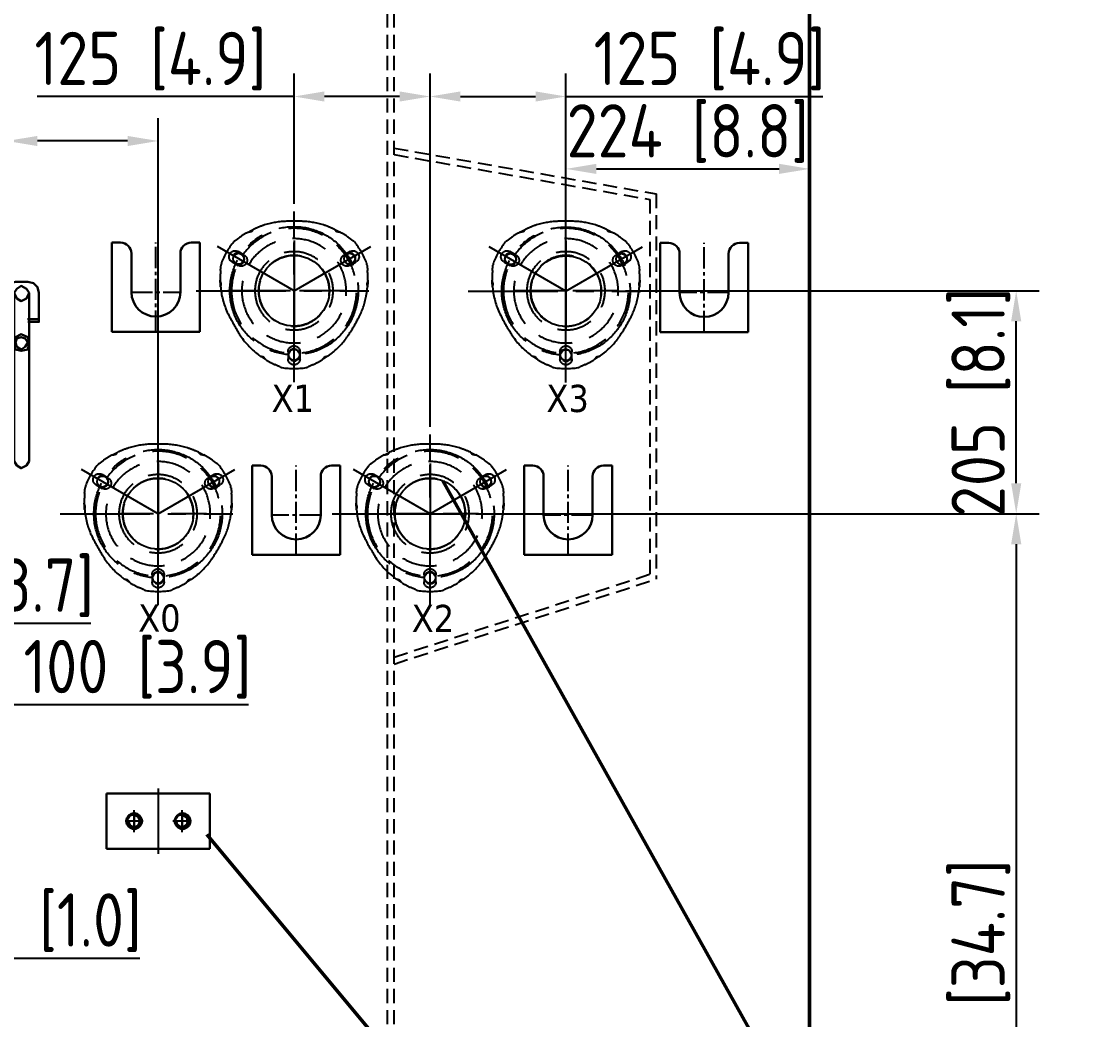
# Model space of a CAD drawing. Header units: millimetres. Extents: x 226184 to 236274, y -181921 to -175474.
# Drawn here: x 228680 to 229668, y -177647 to -176729 of the extents above; entities that cross this region are included whole.
import ezdxf

# ---------------------------------------------------------------- set-up
doc = ezdxf.new("R2010")
doc.units = ezdxf.units.MM
doc.header["$LTSCALE"] = 13
for name, pattern in [('CENTER2', [1.125, 0.75, -0.125, 0.125, -0.125]), ('CENTERX2', [101.6, 63.5, -12.7, 12.7, -12.7]), ('DASHED', [0.75, 0.5, -0.25]), ('HIDDEN', [9.525, 6.35, -3.175])]:
    doc.linetypes.add(name, pattern=pattern)
for name, color, linetype in [('1', 4, 'Continuous'), ('2', 3, 'Continuous'), ('2细线层', 4, 'Continuous'), ('4', 2, 'HIDDEN'), ('4虚线层', 6, 'DASHED'), ('中心线', 1, 'CENTER2'), ('粗实线', 4, 'Continuous')]:
    doc.layers.add(name, color=color, linetype=linetype)
doc.layers.add('2细实线', color=3, linetype='Continuous', lineweight=20)
doc.layers.add('标注、文本', color=3, linetype='Continuous', lineweight=25)
doc.styles.get("Standard").update_dxf_attribs({"font": 'gbenor.shx', "bigfont": 'gbcbig.shx'})
doc.styles.add('Tahoma$001', font='tahoma.ttf', dxfattribs={"height": 2.159784})
doc.dimstyles.new('英寸 1-10', dxfattribs={"dimscale": 14, "dimtxt": 3.5, "dimasz": 2, "dimexe": 1.5, "dimexo": 0.5, "dimgap": 0.5, "dimtad": 1, "dimtoh": 1, "dimdec": 1, "dimdsep": 46, "dimtxsty": 'Standard', "dimcen": 2.5, "dimclrd": 3, "dimclre": 3, "dimclrt": 3, "dimadec": 0, "dimazin": 2, "dimtfac": 1, "dimtdec": 1, "dimtmove": 0, "dimatfit": 2, "dimfxl": 1, "dimarcsym": 0})

# ---------------------------------------------------------------- blocks, each defined once
blk = doc.blocks.new('*D49')
at = {"layer": '2细实线', "color": 3, "linetype": 'ByBlock', "lineweight": -2}
for p, q in [((228666.77, -177247.02), (228666.77, -176818.19)), ((228805.77, -177224.98), (228805.77, -176818.19)), ((228666.77, -176839.19), (228434.75, -176839.19)), ((228777.77, -176839.19), (228694.77, -176839.19))]:
    blk.add_line(p, q, dxfattribs=at)
at = {"layer": '2细实线', "color": 3, "linetype": 'ByBlock'}
for points in [[(228694.77, -176834.53), (228694.77, -176843.86), (228666.77, -176839.19)], [(228777.77, -176834.53), (228777.77, -176843.86), (228805.77, -176839.19)]]:
    blk.add_solid(points, dxfattribs=at)
at = {"layer": 'Defpoints', "color": 0, "linetype": 'ByBlock'}
for p in [(228805.77, -176839.19), (228805.77, -177231.98), (228666.77, -177254.02)]:
    blk.add_point(p, dxfattribs=at)
at = {"layer": '2细实线', "color": 3, "linetype": 'ByBlock', "insert": (228536.76, -176806.68), "char_height": 49, "attachment_point": 5}
blk.add_mtext('139 [5.5]', dxfattribs=at)
blk = doc.blocks.new('*D50')
at = {"layer": '2细实线', "color": 3, "linetype": 'ByBlock', "lineweight": -2}
for p, q in [((228930.77, -176897.07), (228930.77, -176777.28)), ((229055.77, -177102.07), (229055.77, -176777.28)), ((228930.77, -176798.28), (228694.67, -176798.28)), ((229027.77, -176798.28), (228958.77, -176798.28))]:
    blk.add_line(p, q, dxfattribs=at)
at = {"layer": '2细实线', "color": 3, "linetype": 'ByBlock'}
for points in [[(228958.77, -176793.61), (228958.77, -176802.95), (228930.77, -176798.28)], [(229027.77, -176793.61), (229027.77, -176802.95), (229055.77, -176798.28)]]:
    blk.add_solid(points, dxfattribs=at)
at = {"layer": 'Defpoints', "color": 0, "linetype": 'ByBlock'}
for p in [(228930.77, -176798.28), (228930.77, -176904.07), (229055.77, -177109.07)]:
    blk.add_point(p, dxfattribs=at)
at = {"layer": '2细实线', "color": 3, "linetype": 'ByBlock', "insert": (228798.72, -176765.76), "char_height": 49, "attachment_point": 5}
blk.add_mtext('125 [4.9]', dxfattribs=at)
blk = doc.blocks.new('*D51')
at = {"layer": '2细实线', "color": 3, "linetype": 'ByBlock', "lineweight": -2}
for p, q in [((229055.77, -177099.44), (229055.77, -176777.28)), ((229180.77, -177024.98), (229180.77, -176777.28)), ((229083.77, -176798.28), (229152.77, -176798.28)), ((229180.77, -176798.28), (229416.87, -176798.28))]:
    blk.add_line(p, q, dxfattribs=at)
at = {"layer": '2细实线', "color": 3, "linetype": 'ByBlock'}
for points in [[(229083.77, -176793.61), (229083.77, -176802.95), (229055.77, -176798.28)], [(229152.77, -176793.61), (229152.77, -176802.95), (229180.77, -176798.28)]]:
    blk.add_solid(points, dxfattribs=at)
at = {"layer": 'Defpoints', "color": 0, "linetype": 'ByBlock'}
for p in [(229180.77, -176798.28), (229180.77, -177031.98), (229055.77, -177106.44)]:
    blk.add_point(p, dxfattribs=at)
at = {"layer": '2细实线', "color": 3, "linetype": 'ByBlock', "insert": (229312.82, -176765.76), "char_height": 49, "attachment_point": 5}
blk.add_mtext('125 [4.9]', dxfattribs=at)
blk = doc.blocks.new('*D55')
at = {"layer": '2细实线', "color": 3, "linetype": 'ByBlock', "lineweight": -2}
for p, q in [((228530.77, -177184.07), (228530.77, -177303.63)), ((228435.78, -177322.07), (228435.78, -177261.63)), ((228463.78, -177282.63), (228502.77, -177282.63)), ((228530.77, -177282.63), (228743.92, -177282.63))]:
    blk.add_line(p, q, dxfattribs=at)
at = {"layer": '2细实线', "color": 3, "linetype": 'ByBlock'}
for points in [[(228463.78, -177277.97), (228463.78, -177287.3), (228435.78, -177282.63)], [(228502.77, -177277.97), (228502.77, -177287.3), (228530.77, -177282.63)]]:
    blk.add_solid(points, dxfattribs=at)
at = {"layer": 'Defpoints', "color": 0, "linetype": 'ByBlock'}
for p in [(228530.77, -177177.07), (228530.77, -177282.63), (228435.78, -177329.07)]:
    blk.add_point(p, dxfattribs=at)
at = {"layer": '2细实线', "color": 3, "linetype": 'ByBlock', "insert": (228651.34, -177250.12), "char_height": 49, "attachment_point": 5}
blk.add_mtext('95 [3.7]', dxfattribs=at)
blk = doc.blocks.new('A$C3970166B')
at = {"layer": '标注、文本', "color": 4, "lineweight": 30}
for points in [[(20.32, 13.55), (18.63, 16.93), (16.09, 19.47), (12.7, 20.32), (9.31, 19.47), (6.77, 16.93), (5.08, 13.55), (6.77, 9.31), (9.31, 6.77), (12.7, 5.93), (16.09, 6.77), (18.63, 9.31)], [(19.47, 16.93), (12.7, 20.32), (5.93, 16.93), (5.93, 9.31), (12.7, 5.93), (19.47, 9.31)]]:
    blk.add_lwpolyline(points, close=True, dxfattribs=at)
for major_axis, ratio in [((0, 13.12), 0.967742), ((-11.01, 0), 0.961538)]:
    blk.add_ellipse((12.7, 13.12), major_axis=major_axis, ratio=ratio, start_param=0, end_param=6.283185, dxfattribs=at)
blk = doc.blocks.new('A$C33D96195')
at = {"layer": '标注、文本', "color": 4, "lineweight": 30}
for points in [[(54.61, 171.45), (49.53, 170.18), (45.72, 166.37), (43.18, 161.29)], [(54.61, 171.45), (66.04, 171.45)], [(76.2, 161.29), (74.93, 166.37), (71.12, 170.18), (66.04, 171.45)], [(53.34, 137.16), (43.18, 137.16), (43.18, 161.29)], [(67.31, 6.35), (67.31, 161.29), (64.77, 165.1), (59.69, 167.64), (55.88, 165.1), (53.34, 161.29), (55.88, 156.21), (59.69, 153.67), (64.77, 156.21), (67.31, 161.29)], [(53.34, 161.29), (53.34, 6.35)], [(76.2, 161.29), (76.2, 137.16), (66.04, 137.16), (76.2, 137.16), (76.2, 134.62), (66.04, 134.62)], [(53.34, 6.35), (55.88, 2.54), (59.69, 0), (64.77, 2.54), (67.31, 6.35)]]:
    blk.add_lwpolyline(points, dxfattribs=at)
for points in [[(30.48, 150.83), (27.94, 155.91), (24.13, 159.72), (19.05, 160.99), (13.97, 159.72), (10.16, 155.91), (7.62, 150.83), (10.16, 144.48), (13.97, 140.67), (19.05, 139.4), (24.13, 140.67), (27.94, 144.48)], [(29.21, 155.91), (19.05, 160.99), (8.89, 155.91), (8.89, 144.48), (19.05, 139.4), (29.21, 144.48)], [(67.31, 115.57), (66.04, 120.65), (59.69, 123.19), (54.61, 120.65), (52.07, 115.57), (54.61, 109.22), (59.69, 107.95), (66.04, 109.22)], [(66.04, 115.57), (63.5, 119.38), (59.69, 120.65), (55.88, 119.38), (54.61, 115.57), (55.88, 111.76), (59.69, 109.22), (63.5, 111.76)]]:
    blk.add_lwpolyline(points, close=True, dxfattribs=at)
for major_axis, ratio in [((0, 19.69), 0.967742), ((-16.51, 0), 0.961538)]:
    blk.add_ellipse((19.05, 150.2), major_axis=major_axis, ratio=ratio, start_param=0, end_param=6.283185, dxfattribs=at)
at = {"layer": '标注、文本', "xscale": 1.5, "yscale": 1.5, "zscale": 1.5}
blk.add_blockref('A$C3970166B', (0, 130.51), dxfattribs=at)
blk = doc.blocks.new('*D38')
at = {"layer": '2细实线', "color": 3, "linetype": 'ByBlock', "lineweight": -2}
for p, q in [((228556.77, -177522.84), (228556.77, -177336.55)), ((228656.77, -177350.55), (228656.77, -177336.55)), ((228584.77, -177357.55), (228628.77, -177357.55)), ((228656.77, -177357.55), (228888.79, -177357.55))]:
    blk.add_line(p, q, dxfattribs=at)
at = {"layer": '2细实线', "color": 3, "linetype": 'ByBlock'}
for points in [[(228584.77, -177352.88), (228584.77, -177362.21), (228556.77, -177357.55)], [(228628.77, -177352.88), (228628.77, -177362.21), (228656.77, -177357.55)]]:
    blk.add_solid(points, dxfattribs=at)
at = {"layer": 'Defpoints', "color": 0, "linetype": 'ByBlock'}
for p in [(228656.77, -177357.55), (228656.77, -177357.55), (228556.77, -177529.84)]:
    blk.add_point(p, dxfattribs=at)
at = {"layer": '2细实线', "color": 3, "linetype": 'ByBlock', "insert": (228786.78, -177325.03), "char_height": 49, "attachment_point": 5}
blk.add_mtext('100 [3.9]', dxfattribs=at)
blk = doc.blocks.new('*D58')
at = {"layer": '2细实线', "color": 3, "linetype": 'ByBlock', "lineweight": -2}
for p, q in [((229180.77, -176982.85), (229180.77, -176843.85)), ((229404.73, -176982.85), (229404.73, -176843.85)), ((229208.77, -176864.85), (229376.73, -176864.85))]:
    blk.add_line(p, q, dxfattribs=at)
at = {"layer": '2细实线', "color": 3, "linetype": 'ByBlock'}
for points in [[(229208.77, -176860.18), (229208.77, -176869.51), (229180.77, -176864.85)], [(229376.73, -176860.18), (229376.73, -176869.51), (229404.73, -176864.85)]]:
    blk.add_solid(points, dxfattribs=at)
at = {"layer": 'Defpoints', "color": 0, "linetype": 'ByBlock'}
for p in [(229404.73, -176864.85), (229180.77, -176989.85), (229404.73, -176989.85)]:
    blk.add_point(p, dxfattribs=at)
at = {"layer": '2细实线', "color": 3, "linetype": 'ByBlock', "insert": (229292.75, -176832.32), "char_height": 49, "attachment_point": 5}
blk.add_mtext('224 [8.8]', dxfattribs=at)
blk = doc.blocks.new('*D59')
at = {"layer": '2细实线', "color": 3, "linetype": 'ByBlock', "lineweight": -2}
for p, q in [((229099.18, -177181.98), (229615.74, -177181.98)), ((229594.74, -177209.98), (229594.74, -178034.98)), ((229411.73, -178062.98), (229615.74, -178062.98))]:
    blk.add_line(p, q, dxfattribs=at)
at = {"layer": '2细实线', "color": 3, "linetype": 'ByBlock'}
for points in [[(229590.07, -177209.98), (229599.41, -177209.98), (229594.74, -177181.98)], [(229590.07, -178034.98), (229599.41, -178034.98), (229594.74, -178062.98)]]:
    blk.add_solid(points, dxfattribs=at)
at = {"layer": 'Defpoints', "color": 0, "linetype": 'ByBlock'}
for p in [(229092.18, -177181.98), (229404.73, -178062.98), (229594.74, -178062.98)]:
    blk.add_point(p, dxfattribs=at)
at = {"layer": '2细实线', "color": 3, "linetype": 'ByBlock', "insert": (229562.22, -177622.48), "char_height": 49, "attachment_point": 5, "rotation": 90}
blk.add_mtext('881 [34.7]', dxfattribs=at)
blk = doc.blocks.new('*D60')
at = {"layer": '2细实线', "color": 3, "linetype": 'ByBlock', "lineweight": -2}
for p, q in [((229235.52, -176976.98), (229615.74, -176976.98)), ((229594.74, -177153.98), (229594.74, -177004.98)), ((229228.31, -177181.98), (229615.74, -177181.98))]:
    blk.add_line(p, q, dxfattribs=at)
at = {"layer": '2细实线', "color": 3, "linetype": 'ByBlock'}
for points in [[(229590.07, -177004.98), (229599.41, -177004.98), (229594.74, -176976.98)], [(229590.07, -177153.98), (229599.41, -177153.98), (229594.74, -177181.98)]]:
    blk.add_solid(points, dxfattribs=at)
at = {"layer": 'Defpoints', "color": 0, "linetype": 'ByBlock'}
for p in [(229228.52, -176976.98), (229594.74, -176976.98), (229221.31, -177181.98)]:
    blk.add_point(p, dxfattribs=at)
at = {"layer": '2细实线', "color": 3, "linetype": 'ByBlock', "insert": (229562.22, -177079.48), "char_height": 49, "attachment_point": 5, "rotation": 90}
blk.add_mtext('205 [8.1]', dxfattribs=at)
blk = doc.blocks.new('*D41')
at = {"layer": '2细实线', "color": 3, "linetype": 'ByBlock', "lineweight": -2}
for p, q in [((228530.77, -177504.02), (228530.77, -177611.59)), ((228556.77, -177511.53), (228556.77, -177611.59)), ((228502.77, -177590.59), (228474.77, -177590.59)), ((228530.77, -177590.59), (228556.77, -177590.59)), ((228584.77, -177590.59), (228789.1, -177590.59))]:
    blk.add_line(p, q, dxfattribs=at)
at = {"layer": '2细实线', "color": 3, "linetype": 'ByBlock'}
for points in [[(228502.77, -177585.93), (228502.77, -177595.26), (228530.77, -177590.59)], [(228584.77, -177585.93), (228584.77, -177595.26), (228556.77, -177590.59)]]:
    blk.add_solid(points, dxfattribs=at)
at = {"layer": 'Defpoints', "color": 0, "linetype": 'ByBlock'}
for p in [(228530.77, -177497.02), (228556.77, -177504.53), (228556.77, -177590.59)]:
    blk.add_point(p, dxfattribs=at)
at = {"layer": '2细实线', "color": 3, "linetype": 'ByBlock', "insert": (228700.93, -177558.07), "char_height": 49, "attachment_point": 5}
blk.add_mtext('26 [1.0]', dxfattribs=at)
blk = doc.blocks.new('*D42')
at = {"layer": '2细实线', "color": 3, "linetype": 'ByBlock', "lineweight": -2}
for p, q in [((228530.77, -177310.63), (228530.77, -177611.59)), ((228556.77, -177504.02), (228556.77, -177611.59)), ((228502.77, -177590.59), (228474.77, -177590.59)), ((228530.77, -177590.59), (228556.77, -177590.59)), ((228584.77, -177590.59), (228789.1, -177590.59))]:
    blk.add_line(p, q, dxfattribs=at)
at = {"layer": '2细实线', "color": 3, "linetype": 'ByBlock'}
for points in [[(228502.77, -177585.93), (228502.77, -177595.26), (228530.77, -177590.59)], [(228584.77, -177585.93), (228584.77, -177595.26), (228556.77, -177590.59)]]:
    blk.add_solid(points, dxfattribs=at)
at = {"layer": 'Defpoints', "color": 0, "linetype": 'ByBlock'}
for p in [(228530.77, -177303.63), (228556.77, -177497.02), (228556.77, -177590.59)]:
    blk.add_point(p, dxfattribs=at)
at = {"layer": '2细实线', "color": 3, "linetype": 'ByBlock', "insert": (228700.93, -177558.07), "char_height": 49, "attachment_point": 5}
blk.add_mtext('26 [1.0]', dxfattribs=at)
blk = doc.blocks.new('A$C712F3155')
at = {"layer": '1', "color": 1, "linetype": 'CENTERX2', "lineweight": -3, "ltscale": 0.1}
for p, q in [((90, 0), (90, 156.99)), ((90, 130.33), (90, 35.46)), ((90, 84.09), (19.54, 124.77)), ((90, 84.09), (160.46, 124.77)), ((0, 84.09), (158.71, 84.09))]:
    blk.add_line(p, q, dxfattribs=at)
blk.add_circle((90, 84.09), 59, dxfattribs=at)
at = {"layer": '2细线层'}
for centre in [(38.9, 113.59), (141.1, 113.59), (90, 25.09)]:
    blk.add_circle(centre, 5, dxfattribs=at)
at = {"layer": '标注、文本'}
for centre in [(38.9, 113.59), (141.1, 113.59), (90, 25.09)]:
    blk.add_arc(centre, 5.5, 242.67153, 150.00001, dxfattribs=at)
at = {"layer": '粗实线'}
blk.add_circle((90, 84.09), 32.5, dxfattribs=at)
blk = doc.blocks.new('A$C03F92070')
at = {"layer": '4虚线层', "ltscale": 5}
for p, q in [((67.85, 40.24), (67.85, 116.01)), ((16.36, 107.57), (21.99, 104.32)), ((113.71, 104.32), (119.34, 107.57)), ((16.49, 94.79), (10.86, 98.04)), ((124.84, 98.04), (119.21, 94.79)), ((23.33, 71.49), (112.37, 71.49)), ((62.35, 8.86), (62.35, 15.36)), ((73.35, 15.36), (73.35, 8.86))]:
    blk.add_line(p, q, dxfattribs=at)
for radius in [57.5, 48, 36, 32.5]:
    blk.add_circle((67.85, 71.49), radius, dxfattribs=at)
at = {"layer": '4虚线层', "ltscale": 5, "extrusion": (0, 0, -1)}
for centre, radius, start, end in [((-68.85, 46.49), 90, 64.92451, 71.02185), ((-62.34, 65.41), 70, 71.02185, 87.94531), ((-67.85, -88.03), 223.54, 87.94531, 92.05469), ((-73.35, 65.41), 70, 92.05469, 108.97815), ((-66.85, 46.49), 90, 108.97815, 115.07549), ((-68.85, 46.49), 90, 55.4521, 61.38179), ((-66.85, 46.49), 90, 118.61821, 124.5479), ((-67.85, 71.49), 71.5, 20.96454, 39.03546), ((-68.85, 46.49), 90, 51.08313, 52.23427), ((-66.85, 46.49), 90, 127.76573, 128.91687), ((-67.85, 71.49), 71.5, 140.96454, 159.03546), ((-90, 83.12), 90, 358.61821, 4.5479), ((-90, 83.12), 90, 7.76573, 8.91687), ((-45.7, 83.12), 90, 171.08313, 172.23427), ((-45.7, 83.12), 90, 175.4521, 181.38179), ((-90, 83.12), 90, 349.46719, 355.07549), ((-65.57, 80.82), 70, 186.60228, 207.21776), ((-45.7, 83.12), 90, 184.92451, 186.60228), ((-70.33, 79.46), 70, 331.9245, 349.46719), ((-205.81, 151.73), 223.54, 327.65027, 331.9245), ((70.97, 151.05), 223.54, 207.21776, 212.35682), ((-76.09, 69.57), 70, 310.17076, 327.65027), ((-58.73, 68.87), 70, 212.35682, 233.02623), ((-89, 84.85), 90, 304.92451, 310.17076), ((-46.7, 84.85), 90, 233.02623, 235.07549), ((-89, 84.85), 90, 295.4521, 301.38179), ((-89, 84.85), 90, 291.08313, 292.23427), ((-67.85, 71.49), 71.5, 260.96454, 279.03546), ((-46.7, 84.85), 90, 247.76573, 248.91687), ((-46.7, 84.85), 90, 238.61821, 244.5479)]:
    blk.add_arc(centre, radius, start, end, dxfattribs=at)
at = {"layer": '4虚线层', "ltscale": 5}
for centre, start, end in [((13.61, 102.81), 60, 240), ((19.24, 99.56), 240, 60), ((116.46, 99.56), 120, 300), ((122.09, 102.81), 300, 120), ((67.85, 15.36), 0, 180), ((67.85, 8.86), 180, 0)]:
    blk.add_arc(centre, 5.5, start, end, dxfattribs=at)
for points, knots in [([(15.74, 119.15), (15.69, 119.12), (15.59, 119.05), (15.45, 118.94), (15.32, 118.84), (15.18, 118.74), (15.05, 118.65), (14.92, 118.55), (14.8, 118.45), (14.67, 118.36), (14.59, 118.3), (14.55, 118.27)], [0, 0, 0, 0, 0.114473, 0.22719, 0.338528, 0.448878, 0.558641, 0.668227, 0.778044, 0.888502, 1, 1, 1, 1]), ([(17.82, 120.63), (17.81, 120.62), (17.74, 120.57), (17.58, 120.46), (17.28, 120.26), (16.94, 120.02), (16.6, 119.78), (16.29, 119.55), (16.01, 119.35), (15.83, 119.22), (15.74, 119.15)], [0, 0, 0, 0, 0.026865, 0.187364, 0.351072, 0.511786, 0.674931, 0.783277, 0.891149, 1, 1, 1, 1]), ([(30.89, 128.1), (30.89, 128.1), (30.88, 128.1), (30.83, 128.07), (30.76, 128.04), (30.57, 127.95), (30.45, 127.89), (30.18, 127.77), (30.03, 127.69), (29.7, 127.53), (29.52, 127.45), (29.16, 127.27), (28.96, 127.17), (28.58, 126.98), (28.39, 126.89), (27.99, 126.69), (27.8, 126.59), (27.42, 126.39), (27.24, 126.3), (26.87, 126.11), (26.7, 126.02), (26.39, 125.85), (26.24, 125.77), (25.98, 125.63), (25.87, 125.57), (25.69, 125.47), (25.63, 125.44), (25.58, 125.41), (25.57, 125.4), (25.57, 125.4), (25.57, 125.4), (25.57, 125.4)], [0, 0, 0, 0, 0.043819, 0.043819, 0.119878, 0.119878, 0.195937, 0.195937, 0.271996, 0.271996, 0.348055, 0.348055, 0.424114, 0.424114, 0.500173, 0.500173, 0.576231, 0.576231, 0.65229, 0.65229, 0.728349, 0.728349, 0.804408, 0.804408, 0.880467, 0.880467, 0.956526, 0.956526, 0.994556, 0.994556, 1, 1, 1, 1]), ([(30.71, 128.01), (30.65, 127.99), (30.59, 127.94), (30.48, 127.84), (30.42, 127.77), (30.3, 127.62), (30.24, 127.54), (30.11, 127.35), (30.04, 127.25), (29.89, 127.05), (29.81, 126.95), (29.62, 126.74), (29.51, 126.65), (29.29, 126.47), (29.16, 126.4), (28.9, 126.26), (28.77, 126.2), (28.36, 126.06), (28.08, 125.99), (27.53, 125.87), (27.26, 125.83), (26.87, 125.76), (26.75, 125.74), (26.5, 125.7), (26.38, 125.67), (26.05, 125.61), (25.85, 125.56), (25.74, 125.5)], [0, 0, 0, 0, 0.0625, 0.0625, 0.125, 0.125, 0.1875, 0.1875, 0.25, 0.25, 0.3125, 0.3125, 0.375, 0.375, 0.4375, 0.4375, 0.5, 0.5, 0.625, 0.625, 0.75, 0.75, 0.8125, 0.8125, 0.875, 0.875, 1, 1, 1, 1]), ([(110.13, 125.4), (110.13, 125.4), (110.13, 125.4), (110.13, 125.4), (110.12, 125.41), (110.07, 125.44), (110.01, 125.47), (109.83, 125.57), (109.72, 125.63), (109.46, 125.77), (109.31, 125.85), (108.99, 126.02), (108.81, 126.11), (108.45, 126.3), (108.26, 126.4), (107.88, 126.6), (107.68, 126.7), (107.29, 126.9), (107.1, 127), (106.72, 127.18), (106.53, 127.28), (106.16, 127.46), (105.99, 127.54), (105.66, 127.7), (105.51, 127.77), (105.24, 127.9), (105.12, 127.95), (104.94, 128.04), (104.87, 128.07), (104.82, 128.09), (104.81, 128.1), (104.8, 128.1), (104.8, 128.1), (104.8, 128.1)], [0, 0, 0, 0, 0.005743, 0.005743, 0.043766, 0.043766, 0.119813, 0.119813, 0.195859, 0.195859, 0.271906, 0.271906, 0.347952, 0.347952, 0.423999, 0.423999, 0.500046, 0.500046, 0.576092, 0.576092, 0.652139, 0.652139, 0.728185, 0.728185, 0.804232, 0.804232, 0.880279, 0.880279, 0.956325, 0.956325, 0.994349, 0.994349, 1, 1, 1, 1]), ([(109.96, 125.5), (109.9, 125.53), (109.83, 125.55), (109.65, 125.6), (109.54, 125.63), (109.21, 125.7), (108.96, 125.74), (108.44, 125.83), (108.17, 125.87), (107.63, 125.99), (107.34, 126.06), (106.94, 126.2), (106.8, 126.26), (106.54, 126.39), (106.42, 126.47), (106.19, 126.64), (106.08, 126.74), (105.9, 126.94), (105.81, 127.05), (105.66, 127.25), (105.59, 127.35), (105.46, 127.53), (105.39, 127.62), (105.28, 127.77), (105.22, 127.84), (105.11, 127.94), (105.05, 127.99), (104.99, 128.01)], [0, 0, 0, 0, 0.0625, 0.0625, 0.125, 0.125, 0.25, 0.25, 0.375, 0.375, 0.5, 0.5, 0.5625, 0.5625, 0.625, 0.625, 0.6875, 0.6875, 0.75, 0.75, 0.8125, 0.8125, 0.875, 0.875, 0.9375, 0.9375, 1, 1, 1, 1]), ([(119.96, 119.15), (119.92, 119.19), (119.82, 119.25), (119.69, 119.35), (119.55, 119.45), (119.41, 119.55), (119.28, 119.65), (119.06, 119.81), (118.76, 120.02), (118.42, 120.26), (118.12, 120.46), (117.96, 120.57), (117.89, 120.62), (117.88, 120.63)], [0, 0, 0, 0, 0.05466, 0.108896, 0.162888, 0.216817, 0.270864, 0.325211, 0.488741, 0.649833, 0.813717, 0.974388, 1, 1, 1, 1]), ([(121.15, 118.27), (121.11, 118.3), (121.03, 118.36), (120.9, 118.45), (120.78, 118.55), (120.65, 118.65), (120.52, 118.74), (120.38, 118.84), (120.25, 118.94), (120.1, 119.05), (120.01, 119.12), (119.96, 119.15)], [0, 0, 0, 0, 0.111498, 0.221956, 0.331773, 0.441359, 0.551122, 0.661472, 0.77281, 0.885527, 1, 1, 1, 1]), ([(13.95, 117.81), (13.92, 117.79), (13.88, 117.76), (13.82, 117.71), (13.77, 117.67), (13.74, 117.65), (13.73, 117.64)], [0, 0, 0, 0, 0.272943, 0.542517, 0.809704, 1, 1, 1, 1]), ([(14.22, 118.02), (14.2, 118), (14.15, 117.96), (14.08, 117.91), (14.01, 117.86), (13.97, 117.82), (13.95, 117.81)], [0, 0, 0, 0, 0.251777, 0.501943, 0.751136, 1, 1, 1, 1]), ([(14.55, 118.27), (14.52, 118.25), (14.46, 118.2), (14.38, 118.14), (14.3, 118.08), (14.25, 118.04), (14.22, 118.02)], [0, 0, 0, 0, 0.251749, 0.501948, 0.751171, 1, 1, 1, 1]), ([(121.48, 118.02), (121.45, 118.04), (121.4, 118.08), (121.32, 118.14), (121.23, 118.2), (121.18, 118.25), (121.15, 118.27)], [0, 0, 0, 0, 0.248829, 0.498052, 0.748251, 1, 1, 1, 1]), ([(121.75, 117.81), (121.73, 117.82), (121.69, 117.86), (121.62, 117.91), (121.55, 117.96), (121.5, 118), (121.48, 118.02)], [0, 0, 0, 0, 0.248864, 0.498057, 0.748223, 1, 1, 1, 1]), ([(121.97, 117.64), (121.96, 117.65), (121.93, 117.67), (121.88, 117.71), (121.82, 117.76), (121.78, 117.79), (121.75, 117.81)], [0, 0, 0, 0, 0.190293, 0.457482, 0.727057, 1, 1, 1, 1]), ([(0.52, 92.79), (0.51, 92.73), (0.5, 92.62), (0.48, 92.45), (0.46, 92.28), (0.45, 92.11), (0.43, 91.95), (0.4, 91.68), (0.37, 91.32), (0.33, 90.9), (0.3, 90.54), (0.29, 90.34), (0.28, 90.26), (0.28, 90.25)], [0, 0, 0, 0, 0.05466, 0.108897, 0.162889, 0.216817, 0.270864, 0.325211, 0.488741, 0.649833, 0.813717, 0.974388, 1, 1, 1, 1]), ([(0.69, 94.25), (0.68, 94.21), (0.67, 94.11), (0.65, 93.95), (0.63, 93.8), (0.61, 93.64), (0.59, 93.47), (0.57, 93.31), (0.55, 93.14), (0.53, 92.96), (0.52, 92.85), (0.52, 92.79)], [0, 0, 0, 0, 0.111498, 0.221956, 0.331773, 0.441359, 0.551122, 0.661472, 0.77281, 0.885527, 1, 1, 1, 1]), ([(0.74, 94.67), (0.73, 94.63), (0.73, 94.57), (0.71, 94.47), (0.7, 94.36), (0.69, 94.29), (0.69, 94.25)], [0, 0, 0, 0, 0.248829, 0.498052, 0.748251, 1, 1, 1, 1]), ([(0.82, 95.29), (0.82, 95.27), (0.81, 95.24), (0.81, 95.17), (0.8, 95.1), (0.79, 95.04), (0.78, 95.01)], [0, 0, 0, 0, 0.190297, 0.457484, 0.727058, 1, 1, 1, 1]), ([(134.92, 95.01), (134.91, 95.04), (134.9, 95.1), (134.89, 95.17), (134.89, 95.24), (134.88, 95.27), (134.88, 95.29)], [0, 0, 0, 0, 0.272943, 0.542517, 0.809704, 1, 1, 1, 1]), ([(134.96, 94.67), (134.96, 94.7), (134.95, 94.76), (134.94, 94.85), (134.93, 94.93), (134.92, 94.98), (134.92, 95.01)], [0, 0, 0, 0, 0.251777, 0.501943, 0.751136, 1, 1, 1, 1]), ([(135.01, 94.25), (135.01, 94.29), (135, 94.36), (134.99, 94.47), (134.97, 94.57), (134.96, 94.63), (134.96, 94.67)], [0, 0, 0, 0, 0.251749, 0.501948, 0.751171, 1, 1, 1, 1]), ([(135.18, 92.79), (135.18, 92.85), (135.16, 92.96), (135.15, 93.14), (135.13, 93.31), (135.11, 93.47), (135.09, 93.64), (135.07, 93.8), (135.05, 93.95), (135.03, 94.11), (135.02, 94.21), (135.01, 94.25)], [0, 0, 0, 0, 0.114473, 0.22719, 0.338528, 0.448878, 0.558641, 0.668227, 0.778044, 0.888502, 1, 1, 1, 1]), ([(135.42, 90.25), (135.42, 90.26), (135.41, 90.34), (135.4, 90.54), (135.37, 90.9), (135.33, 91.31), (135.29, 91.73), (135.25, 92.11), (135.22, 92.45), (135.2, 92.67), (135.18, 92.79)], [0, 0, 0, 0, 0.026865, 0.187364, 0.351073, 0.511786, 0.674931, 0.783277, 0.891149, 1, 1, 1, 1]), ([(0.02, 81.15), (0.02, 81.15), (0.02, 81.15), (0.02, 81.15), (0.02, 81.14), (0.02, 81.08), (0.02, 81.01), (0.02, 80.81), (0.03, 80.68), (0.04, 80.38), (0.04, 80.21), (0.05, 79.85), (0.06, 79.65), (0.08, 79.24), (0.09, 79.03), (0.11, 78.6), (0.12, 78.38), (0.14, 77.94), (0.16, 77.72), (0.18, 77.3), (0.2, 77.09), (0.23, 76.68), (0.24, 76.49), (0.27, 76.13), (0.28, 75.96), (0.3, 75.67), (0.32, 75.54), (0.33, 75.33), (0.34, 75.26), (0.34, 75.2), (0.35, 75.19), (0.35, 75.19), (0.35, 75.19), (0.35, 75.19)], [0, 0, 0, 0, 0.005743, 0.005743, 0.043766, 0.043766, 0.119813, 0.119813, 0.195859, 0.195859, 0.271906, 0.271906, 0.347952, 0.347952, 0.423999, 0.423999, 0.500046, 0.500046, 0.576092, 0.576092, 0.652139, 0.652139, 0.728185, 0.728185, 0.804232, 0.804232, 0.880279, 0.880279, 0.956325, 0.956325, 0.994349, 0.994349, 1, 1, 1, 1]), ([(0.02, 80.95), (0.02, 80.89), (0.04, 80.81), (0.08, 80.63), (0.12, 80.53), (0.22, 80.21), (0.31, 79.97), (0.5, 79.47), (0.59, 79.22), (0.76, 78.69), (0.85, 78.41), (0.92, 77.98), (0.94, 77.84), (0.96, 77.55), (0.95, 77.4), (0.91, 77.12), (0.88, 76.97), (0.8, 76.71), (0.75, 76.59), (0.65, 76.35), (0.6, 76.24), (0.51, 76.03), (0.47, 75.94), (0.39, 75.76), (0.37, 75.68), (0.33, 75.53), (0.32, 75.46), (0.33, 75.4)], [0, 0, 0, 0, 0.0625, 0.0625, 0.125, 0.125, 0.25, 0.25, 0.375, 0.375, 0.5, 0.5, 0.5625, 0.5625, 0.625, 0.625, 0.6875, 0.6875, 0.75, 0.75, 0.8125, 0.8125, 0.875, 0.875, 0.9375, 0.9375, 1, 1, 1, 1]), ([(135.37, 75.4), (135.38, 75.46), (135.37, 75.53), (135.33, 75.68), (135.31, 75.76), (135.23, 75.94), (135.19, 76.03), (135.1, 76.24), (135.04, 76.35), (134.95, 76.58), (134.9, 76.71), (134.82, 76.97), (134.79, 77.11), (134.75, 77.4), (134.74, 77.54), (134.76, 77.83), (134.78, 77.98), (134.85, 78.4), (134.93, 78.68), (135.11, 79.21), (135.2, 79.47), (135.34, 79.84), (135.38, 79.96), (135.47, 80.2), (135.51, 80.31), (135.62, 80.63), (135.68, 80.83), (135.68, 80.95)], [0, 0, 0, 0, 0.0625, 0.0625, 0.125, 0.125, 0.1875, 0.1875, 0.25, 0.25, 0.3125, 0.3125, 0.375, 0.375, 0.4375, 0.4375, 0.5, 0.5, 0.625, 0.625, 0.75, 0.75, 0.8125, 0.8125, 0.875, 0.875, 1, 1, 1, 1]), ([(135.35, 75.19), (135.35, 75.19), (135.35, 75.2), (135.36, 75.26), (135.37, 75.34), (135.38, 75.54), (135.4, 75.67), (135.42, 75.97), (135.43, 76.14), (135.46, 76.51), (135.48, 76.7), (135.5, 77.11), (135.52, 77.32), (135.54, 77.75), (135.56, 77.97), (135.58, 78.41), (135.59, 78.62), (135.61, 79.05), (135.62, 79.26), (135.64, 79.67), (135.65, 79.86), (135.66, 80.22), (135.66, 80.39), (135.67, 80.68), (135.67, 80.81), (135.68, 81.01), (135.68, 81.08), (135.68, 81.14), (135.68, 81.15), (135.68, 81.15), (135.68, 81.15), (135.68, 81.15)], [0, 0, 0, 0, 0.043819, 0.043819, 0.119878, 0.119878, 0.195937, 0.195937, 0.271996, 0.271996, 0.348055, 0.348055, 0.424114, 0.424114, 0.500173, 0.500173, 0.576232, 0.576232, 0.65229, 0.65229, 0.728349, 0.728349, 0.804408, 0.804408, 0.880467, 0.880467, 0.956526, 0.956526, 0.994556, 0.994556, 1, 1, 1, 1]), ([(37.3, 11.18), (37.3, 11.18), (37.31, 11.17), (37.36, 11.14), (37.42, 11.09), (37.59, 10.98), (37.7, 10.9), (37.95, 10.73), (38.09, 10.63), (38.39, 10.43), (38.55, 10.32), (38.89, 10.09), (39.07, 9.97), (39.42, 9.73), (39.61, 9.61), (39.98, 9.37), (40.16, 9.26), (40.51, 9.03), (40.69, 8.91), (41.04, 8.69), (41.2, 8.59), (41.51, 8.4), (41.65, 8.31), (41.9, 8.16), (42.01, 8.09), (42.18, 7.99), (42.24, 7.95), (42.29, 7.92), (42.3, 7.91), (42.3, 7.91), (42.3, 7.91), (42.3, 7.91)], [0, 0, 0, 0, 0.043819, 0.043819, 0.119878, 0.119878, 0.195937, 0.195937, 0.271996, 0.271996, 0.348055, 0.348055, 0.424114, 0.424114, 0.500173, 0.500173, 0.576231, 0.576231, 0.65229, 0.65229, 0.728349, 0.728349, 0.804408, 0.804408, 0.880467, 0.880467, 0.956526, 0.956526, 0.994556, 0.994556, 1, 1, 1, 1]), ([(37.47, 11.06), (37.52, 11.02), (37.59, 11), (37.73, 10.95), (37.82, 10.93), (38.01, 10.91), (38.11, 10.9), (38.34, 10.88), (38.46, 10.87), (38.71, 10.83), (38.85, 10.81), (39.11, 10.75), (39.25, 10.71), (39.52, 10.6), (39.64, 10.53), (39.89, 10.37), (40.01, 10.29), (40.34, 10.01), (40.54, 9.8), (40.91, 9.38), (41.09, 9.17), (41.34, 8.87), (41.42, 8.77), (41.58, 8.58), (41.66, 8.48), (41.88, 8.23), (42.02, 8.08), (42.13, 8.02)], [0, 0, 0, 0, 0.0625, 0.0625, 0.125, 0.125, 0.1875, 0.1875, 0.25, 0.25, 0.3125, 0.3125, 0.375, 0.375, 0.4375, 0.4375, 0.5, 0.5, 0.625, 0.625, 0.75, 0.75, 0.8125, 0.8125, 0.875, 0.875, 1, 1, 1, 1]), ([(93.4, 7.91), (93.4, 7.91), (93.4, 7.91), (93.4, 7.91), (93.41, 7.92), (93.46, 7.95), (93.52, 7.99), (93.69, 8.09), (93.8, 8.16), (94.06, 8.32), (94.2, 8.4), (94.51, 8.6), (94.68, 8.7), (95.02, 8.92), (95.2, 9.04), (95.56, 9.27), (95.75, 9.39), (96.12, 9.63), (96.3, 9.75), (96.65, 9.98), (96.83, 10.1), (97.16, 10.33), (97.32, 10.43), (97.62, 10.64), (97.76, 10.73), (98.01, 10.9), (98.11, 10.98), (98.28, 11.1), (98.34, 11.14), (98.39, 11.17), (98.4, 11.18), (98.4, 11.18), (98.4, 11.18), (98.4, 11.18)], [0, 0, 0, 0, 0.005743, 0.005743, 0.043766, 0.043766, 0.119813, 0.119813, 0.195859, 0.195859, 0.271906, 0.271906, 0.347952, 0.347952, 0.423999, 0.423999, 0.500046, 0.500046, 0.576092, 0.576092, 0.652139, 0.652139, 0.728185, 0.728185, 0.804232, 0.804232, 0.880279, 0.880279, 0.956325, 0.956325, 0.994349, 0.994349, 1, 1, 1, 1]), ([(93.57, 8.02), (93.62, 8.05), (93.68, 8.1), (93.82, 8.23), (93.89, 8.31), (94.11, 8.56), (94.27, 8.76), (94.61, 9.17), (94.79, 9.38), (95.16, 9.79), (95.36, 10), (95.69, 10.28), (95.8, 10.37), (96.05, 10.53), (96.18, 10.6), (96.44, 10.71), (96.58, 10.75), (96.85, 10.81), (96.98, 10.83), (97.24, 10.87), (97.36, 10.88), (97.58, 10.9), (97.69, 10.91), (97.88, 10.93), (97.96, 10.95), (98.11, 11), (98.18, 11.02), (98.23, 11.06)], [0, 0, 0, 0, 0.0625, 0.0625, 0.125, 0.125, 0.25, 0.25, 0.375, 0.375, 0.5, 0.5, 0.5625, 0.5625, 0.625, 0.625, 0.6875, 0.6875, 0.75, 0.75, 0.8125, 0.8125, 0.875, 0.875, 0.9375, 0.9375, 1, 1, 1, 1]), ([(50.31, 3.59), (50.32, 3.59), (50.4, 3.55), (50.57, 3.46), (50.9, 3.31), (51.28, 3.14), (51.66, 2.96), (52.01, 2.8), (52.32, 2.67), (52.52, 2.57), (52.63, 2.53)], [0, 0, 0, 0, 0.026866, 0.187364, 0.351073, 0.511786, 0.674931, 0.783277, 0.891149, 1, 1, 1, 1]), ([(52.63, 2.53), (52.68, 2.5), (52.79, 2.46), (52.95, 2.39), (53.11, 2.32), (53.26, 2.25), (53.41, 2.19), (53.56, 2.12), (53.7, 2.06), (53.85, 2), (53.94, 1.96), (53.98, 1.94)], [0, 0, 0, 0, 0.114473, 0.22719, 0.338528, 0.448878, 0.558641, 0.668227, 0.778044, 0.888502, 1, 1, 1, 1]), ([(53.98, 1.94), (54.02, 1.93), (54.09, 1.9), (54.18, 1.86), (54.28, 1.82), (54.34, 1.79), (54.37, 1.78)], [0, 0, 0, 0, 0.251749, 0.501948, 0.751171, 1, 1, 1, 1]), ([(54.37, 1.78), (54.4, 1.77), (54.45, 1.74), (54.54, 1.71), (54.61, 1.68), (54.66, 1.66), (54.69, 1.65)], [0, 0, 0, 0, 0.251777, 0.501943, 0.751136, 1, 1, 1, 1]), ([(54.69, 1.65), (54.71, 1.64), (54.77, 1.61), (54.84, 1.58), (54.9, 1.56), (54.93, 1.55), (54.94, 1.54)], [0, 0, 0, 0, 0.272943, 0.542518, 0.809705, 1, 1, 1, 1]), ([(80.76, 1.54), (80.77, 1.55), (80.8, 1.56), (80.86, 1.58), (80.93, 1.61), (80.99, 1.64), (81.01, 1.65)], [0, 0, 0, 0, 0.190295, 0.457482, 0.727057, 1, 1, 1, 1]), ([(81.01, 1.65), (81.04, 1.66), (81.08, 1.68), (81.16, 1.71), (81.25, 1.74), (81.3, 1.77), (81.33, 1.78)], [0, 0, 0, 0, 0.248864, 0.498057, 0.748223, 1, 1, 1, 1]), ([(81.33, 1.78), (81.36, 1.79), (81.42, 1.82), (81.52, 1.86), (81.61, 1.9), (81.68, 1.93), (81.72, 1.94)], [0, 0, 0, 0, 0.248829, 0.498052, 0.748251, 1, 1, 1, 1]), ([(81.72, 1.94), (81.76, 1.96), (81.85, 2), (82, 2.06), (82.14, 2.12), (82.29, 2.19), (82.44, 2.25), (82.59, 2.32), (82.75, 2.39), (82.91, 2.46), (83.02, 2.5), (83.07, 2.53)], [0, 0, 0, 0, 0.111498, 0.221956, 0.331773, 0.441359, 0.551122, 0.661472, 0.77281, 0.885527, 1, 1, 1, 1]), ([(83.07, 2.53), (83.12, 2.55), (83.23, 2.6), (83.38, 2.67), (83.54, 2.73), (83.69, 2.8), (83.84, 2.87), (84.09, 2.98), (84.42, 3.14), (84.8, 3.31), (85.13, 3.46), (85.3, 3.55), (85.38, 3.58), (85.39, 3.59)], [0, 0, 0, 0, 0.05466, 0.108897, 0.162889, 0.216817, 0.270864, 0.325211, 0.488741, 0.649834, 0.813718, 0.974389, 1, 1, 1, 1])]:
    blk.add_open_spline(points, degree=3, knots=knots, dxfattribs=at)
blk.add_open_spline([(0.82, 95.28), (0.81, 95.2), (0.82, 95.09), (0.84, 94.95)], degree=3, dxfattribs=at)
blk = doc.blocks.new('0.020')
at = {"layer": '中心线', "ltscale": 2}
for p, q in [((13611.24, 16499.07), (13611.24, 16581.07)), ((13588.74, 16535.57), (13633.74, 16535.57))]:
    blk.add_line(p, q, dxfattribs=at)
at = {"layer": '粗实线', "lineweight": 30}
for p, q in [((13570.74, 16499.07), (13570.74, 16581.07)), ((13570.74, 16581.07), (13578.74, 16581.07)), ((13643.74, 16581.07), (13651.74, 16581.07)), ((13651.74, 16499.07), (13651.74, 16581.07)), ((13588.74, 16535.57), (13588.74, 16571.07)), ((13633.74, 16535.57), (13633.74, 16571.07)), ((13570.74, 16499.07), (13651.74, 16499.07))]:
    blk.add_line(p, q, dxfattribs=at)
for centre, radius, start, end in [((13578.74, 16571.07), 10, 0, 90), ((13643.74, 16571.07), 10, 90, 180), ((13611.24, 16535.57), 22.5, 180, 0)]:
    blk.add_arc(centre, radius, start, end, dxfattribs=at)

msp = doc.modelspace()

# ---------------------------------------------------------------- linework, layer by layer
at = {"layer": '1', "color": 1, "linetype": 'CENTERX2', "lineweight": -3, "ltscale": 0.05}
for p, q in [((229180.769, -177031.976), (229180.769, -176921.976)), ((228977.178, -176976.976), (228864.361, -176976.976)), ((229228.519, -176976.976), (229133.019, -176976.976)), ((228979.361, -177181.976), (229092.178, -177181.976))]:
    msp.add_line(p, q, dxfattribs=at)
at = {"layer": '1', "color": 1, "linetype": 'CENTERX2', "lineweight": -3, "ltscale": 0.1}
for p, q in [((228805.769, -177434.539), (228805.769, -177494.814)), ((228783.769, -177474.685), (228783.769, -177454.668)), ((228827.769, -177474.685), (228827.769, -177454.668))]:
    msp.add_line(p, q, dxfattribs=at)
at = {"layer": '1'}
for centre in [(228783.769, -177464.677), (228827.769, -177464.677)]:
    msp.add_circle(centre, 6, dxfattribs=at)
at = {"layer": '2'}
for centre in [(228783.769, -177464.677), (228827.769, -177464.677)]:
    msp.add_arc(centre, 5.1, 180, 90, dxfattribs=at)
at = {"layer": '4'}
for p, q in [((228783.769, -177456.377), (228783.769, -177472.977)), ((228827.769, -177456.377), (228827.769, -177472.977)), ((228792.069, -177464.677), (228775.469, -177464.677)), ((228836.069, -177464.677), (228819.469, -177464.677))]:
    msp.add_line(p, q, dxfattribs=at)
at = {"layer": '4虚线层', "ltscale": 2}
for p, q in [((229016.769, -177982.976), (229016.769, -176468.42)), ((229022.769, -177982.976), (229022.769, -176468.42)), ((229022.769, -176845.656), (229263.769, -176887.937)), ((229022.769, -176851.747), (229257.769, -176892.976)), ((229263.769, -176887.937), (229263.769, -177242.051)), ((229257.769, -176892.976), (229257.769, -177237.689)), ((229022.769, -177313.883), (229257.769, -177237.689)), ((229022.769, -177320.191), (229263.769, -177242.051))]:
    msp.add_line(p, q, dxfattribs=at)
at = {"layer": '标注、文本', "color": 4, "lineweight": 30}
for p, q in [((228853.269, -177439.177), (228758.269, -177439.177)), ((228758.269, -177439.177), (228758.269, -177490.177)), ((228853.269, -177490.177), (228853.269, -177439.177)), ((228758.269, -177490.177), (228853.269, -177490.177))]:
    msp.add_line(p, q, dxfattribs=at)
at = {"layer": '标注、文本'}
for centre in [(228783.769, -177464.677), (228827.769, -177464.677)]:
    msp.add_arc(centre, 6, 180, 90, dxfattribs=at)
at = {"layer": '粗实线', "lineweight": 50}
for p, q in [((229404.733, -178062.976), (229404.733, -176262.976)), ((229667.656, -178225.124), (229067.676, -177151.735)), ((229474.454, -178225.124), (228850.547, -177476.973))]:
    msp.add_line(p, q, dxfattribs=at)
at = {"layer": '粗实线', "lineweight": 30}
for centre in [(228783.769, -177464.677), (228828.269, -177464.677)]:
    msp.add_circle(centre, 7.15, dxfattribs=at)

# ---------------------------------------------------------------- block references
at = {"layer": '标注、文本'}
for name, p in [('A$C712F3155', (228840.77, -177061.067)), ('A$C712F3155', (229090.77, -177061.39)), ('0.020', (215192.531, -193513.741)), ('A$C33D96195', (228620.052, -177140.139)), ('A$C712F3155', (228715.77, -177266.067)), ('A$C712F3155', (228965.77, -177266.067))]:
    msp.add_blockref(name, p, dxfattribs=at)
at = {"layer": '标注、文本', "xscale": -1}
for name, p in [('A$C03F92070', (228998.619, -177048.465)), ('A$C03F92070', (229248.619, -177048.465)), ('0.020', (242919.008, -193514.064)), ('A$C03F92070', (228873.619, -177253.465)), ('A$C03F92070', (229123.619, -177253.465)), ('0.020', (242544.008, -193718.741)), ('0.020', (242794.008, -193718.741))]:
    msp.add_blockref(name, p, dxfattribs=at)

# ---------------------------------------------------------------- texts
at = {"layer": '标注、文本', "style": 'Tahoma$001'}
for s, p in [('X1', (228910.141, -177088.307)), ('X3', (229162.808, -177088.445)), ('X0', (228787.514, -177290.373)), ('X2', (229038.992, -177290.76))]:
    msp.add_text(s, height=25, dxfattribs=at).set_placement(p)

# ---------------------------------------------------------------- dimensions: what is measured, and where the dimension line sits
at = {"layer": '2细实线', "linetype": 'ByBlock'}
for base, p1, p2, picture, middle in [((228930.769, -176798.28), (229055.769, -177109.074), (228930.769, -176904.074), '*D50', (228798.719, -176765.759)), ((229180.769, -176798.28), (229055.769, -177106.442), (229180.769, -177031.976), '*D51', (229312.82, -176765.759)), ((229404.733, -176864.845), (229180.769, -176989.85), (229404.733, -176989.85), '*D58', (229292.751, -176832.324)), ((228656.769, -177357.547), (228556.769, -177529.841), (228656.769, -177357.547), '*D38', (228786.778, -177325.026))]:
    dim = msp.add_linear_dim(base=base, p1=p1, p2=p2, dimstyle='英寸 1-10', dxfattribs=at)
    dim.commit()
    dim.dimension.update_dxf_attribs({"geometry": picture, "text_midpoint": middle})
for base, p1, p2, picture, middle in [((228805.769, -176839.194), (228666.769, -177254.019), (228805.769, -177231.976), '*D49', (228536.761, -176839.194)), ((228530.769, -177282.635), (228435.781, -177329.067), (228530.769, -177177.067), '*D55', (228651.344, -177282.635)), ((228556.769, -177590.592), (228530.769, -177303.635), (228556.769, -177497.024), '*D42', (228700.934, -177590.592)), ((228556.769, -177590.592), (228530.769, -177497.024), (228556.769, -177504.528), '*D41', (228700.934, -177590.592))]:
    dim = msp.add_linear_dim(base=base, p1=p1, p2=p2, dimstyle='英寸 1-10', dxfattribs=at)
    dim.commit()
    dim.dimension.update_dxf_attribs({"geometry": picture, "text_midpoint": middle, "dimtype": 160})
for base, p1, p2, picture, middle in [((229594.74, -176976.976), (229221.307, -177181.976), (229228.519, -176976.976), '*D60', (229562.219, -177079.476)), ((229594.74, -178062.976), (229092.178, -177181.976), (229404.733, -178062.976), '*D59', (229562.219, -177622.476))]:
    dim = msp.add_linear_dim(base=base, p1=p1, p2=p2, angle=90, dimstyle='英寸 1-10', dxfattribs=at)
    dim.commit()
    dim.dimension.update_dxf_attribs({"geometry": picture, "text_midpoint": middle})

doc.saveas('drawing.dxf')
